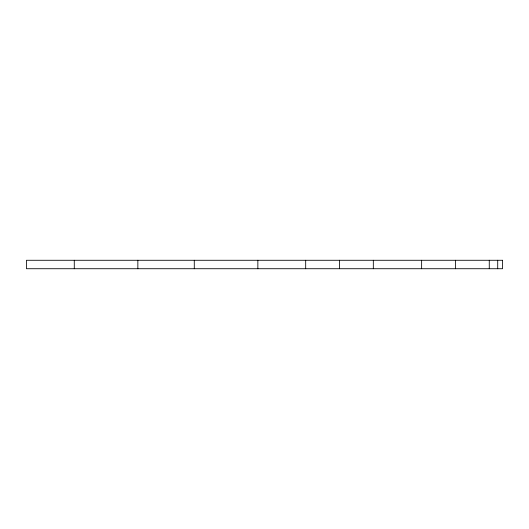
<?xml version="1.0" encoding="UTF-8"?>
<svg xmlns="http://www.w3.org/2000/svg" width="529" height="529" viewBox="0 0 529 529"><rect width="100%" height="100%" fill="white"/><g stroke="black" fill="none" stroke-linecap="round" stroke-linejoin="round"><path stroke-width="0.79" d="M497.716 260.275L497.716 268.725M489.265 260.275L489.265 268.725M455.449 260.275L455.449 268.725M421.633 260.275L421.633 268.725M373.322 260.275L373.322 268.725M339.499 260.275L339.499 268.725M305.683 260.275L305.683 268.725M257.854 260.275L257.854 268.725M194.282 260.275L194.282 268.725M137.851 260.275L137.851 268.725M74.278 260.275L74.278 268.725M502.55 260.275L26.45 260.275L26.45 268.725L502.55 268.725L502.55 260.275"/></g></svg>
